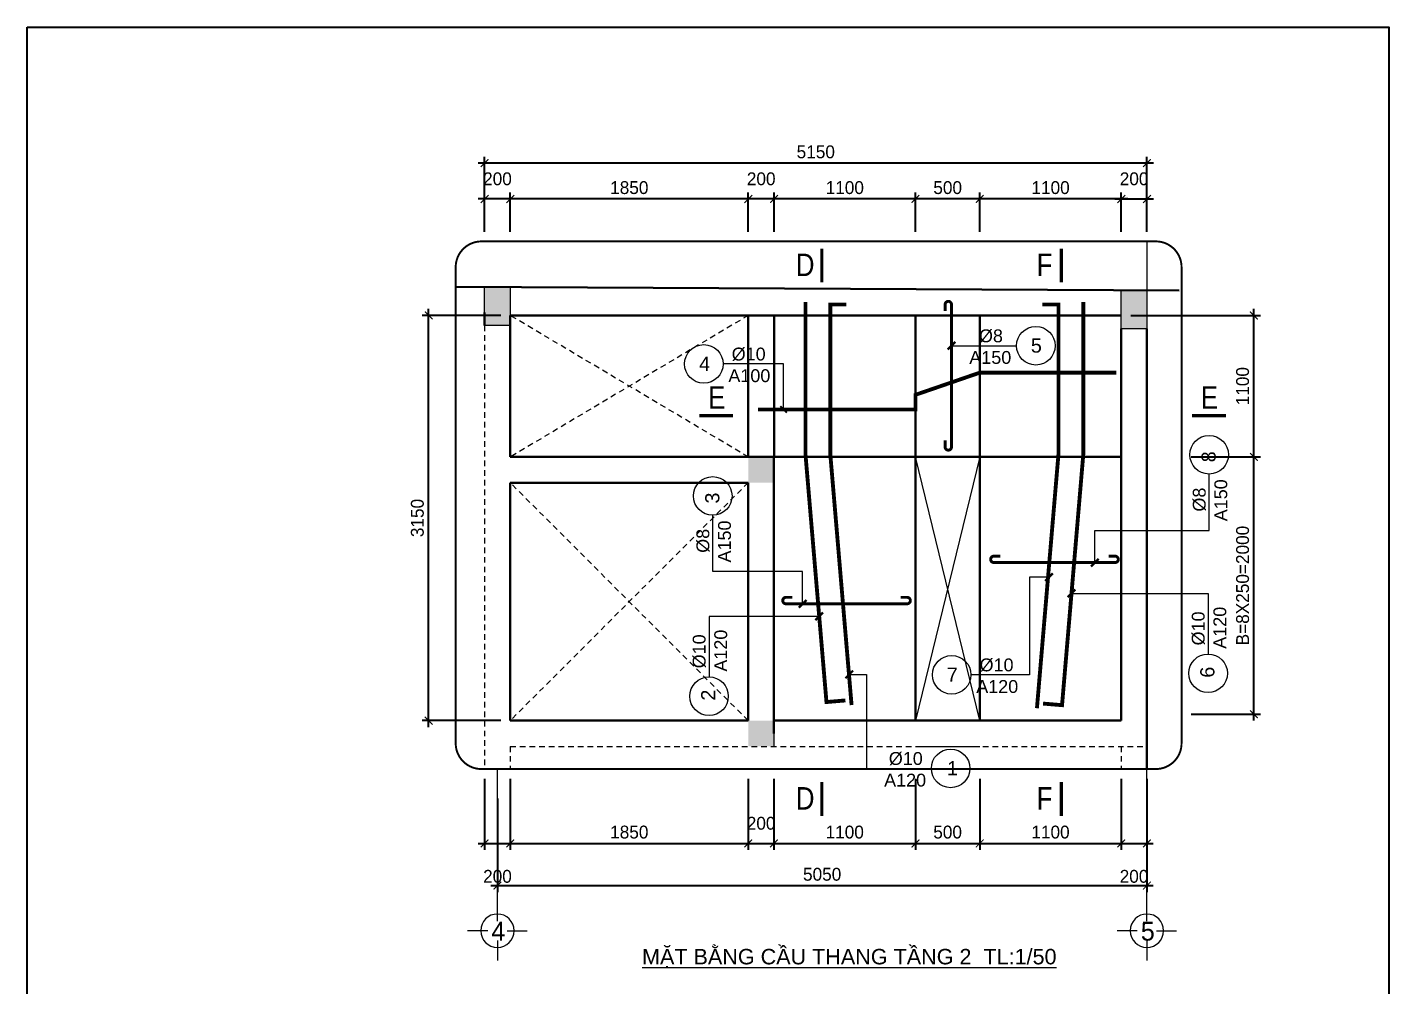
# Model space of a CAD drawing. Header units: millimetres. Extents: x -559287 to -299624, y 2351330 to 2655682.
# Drawn here: x -478725 to -457553, y 2365960 to 2380879 of the extents above; entities that cross this region are included whole.
import ezdxf
from ezdxf.enums import TextEntityAlignment as Align

# ---------------------------------------------------------------- set-up
doc = ezdxf.new("R2010")
doc.units = ezdxf.units.MM
doc.header["$LTSCALE"] = 10
for name, pattern in [('ACAD_ISO04W100', [30, 24, -3, 0, -3]), ('HIDDEN', [0.3, 0.175, -0.125]), ('HIDDENX2', [0.75, 0.5, -0.25])]:
    doc.linetypes.add(name, pattern=pattern)
doc.layers.get('0').update_dxf_attribs({"lineweight": 20})
doc.layers.get('Defpoints').update_dxf_attribs({"lineweight": 20})
for name, color, linetype, lineweight in [('Dim', 251, 'Continuous', 15), ('net bao', 50, 'Continuous', 5), ('Net khuat', 76, 'HIDDENX2', 15), ('Net manh', 8, 'Continuous', 13), ('net noi that', 34, 'Continuous', 5), ('Net-manh', 250, 'Continuous', 9), ('Net-thay', 252, 'Continuous', 9), ('Text', 54, 'Continuous', 25), ('Thep dai', 2, 'Continuous', 50), ('Thep doc', 140, 'Continuous', 60), ('Tuong', 1, 'Continuous', 30)]:
    doc.layers.add(name, color=color, linetype=linetype, lineweight=lineweight)
doc.layers.add('L7-03', color=7, linetype='Continuous')
doc.layers.add('ththep', color=3, linetype='Continuous')
doc.styles.add('HELVE', font='VHAVAN.TTF', dxfattribs={"height": 800})
doc.styles.add('IN-NHO', font='VHELVEN.TTF', dxfattribs={"height": 200})
doc.styles.add('NGHIA5', font='arial_0.ttf', dxfattribs={"height": 180})
doc.styles.get("Standard").update_dxf_attribs({"font": 'nghia5.shx', "height": 200})
doc.styles.add('STYLE1-S1', font='VHARIALN.TTF')
doc.styles.add('TA- TEN', font='VHARIAL.TTF')
doc.dimstyles.new('dim 50', dxfattribs={"dimscale": 100, "dimtxt": 200, "dimasz": 1.2, "dimexe": 1, "dimexo": 1.5, "dimgap": 0.75, "dimtad": 1, "dimdec": 0, "dimlfac": 0.5, "dimzin": 0, "dimdsep": 46, "dimtxsty": 'Standard', "dimblk1": 'ARCHTICK', "dimblk2": 'ARCHTICK', "dimsah": 1, "dimcen": 0.09, "dimdle": 1, "dimclrd": 256, "dimclre": 256, "dimclrt": 54, "dimadec": 0, "dimazin": 0, "dimtfac": 1, "dimtdec": 0, "dimtofl": 0, "dimtmove": 2, "dimatfit": 3, "dimfxl": 0, "dimtolj": 1, "dimtzin": 0, "dimarcsym": 0})

# ---------------------------------------------------------------- blocks, each defined once
blk = doc.blocks.new('truc ngang-helve')
for points in [[(0, -4.8), (0, 0)], [(-2.33, -7.13), (-7.13, -7.13)], [(0, -9.45), (0, -14.26)], [(2.33, -7.13), (7.13, -7.13)]]:
    blk.add_lwpolyline(points)
blk.add_circle((0, -7.13), 4)
at = {"style": 'HELVE'}
blk.add_attdef('A', text='', height=4.5, dxfattribs=at).set_placement((0.03, -7.01), align=Align.MIDDLE_CENTER)
blk = doc.blocks.new('_ARCHTICK')
at = {"color": 0, "linetype": 'ByBlock', "const_width": 0.15}
blk.add_lwpolyline([(-0.5, -0.5), (0.5, 0.5)], dxfattribs=at)
blk = doc.blocks.new('*D728')
at = {"layer": 'Defpoints', "color": 0, "transparency": 16777216}
for p in [(-471613, 2369345), (-471213, 2369345), (-471213, 2368189)]:
    blk.add_point(p, dxfattribs=at)
at = {"layer": 'Net-manh', "lineweight": -2, "transparency": 16777216}
for p, q in [((-471613, 2369195), (-471613, 2368089)), ((-471213, 2369195), (-471213, 2368089)), ((-471713, 2368189), (-471113, 2368189))]:
    blk.add_line(p, q, dxfattribs=at)
at = {"layer": 'Net-manh', "lineweight": -2, "transparency": 16777216, "xscale": 120, "yscale": 120, "zscale": 120, "rotation": 180}
blk.add_blockref('_ARCHTICK', (-471613, 2368189), dxfattribs=at)
at = {"layer": 'Net-manh', "lineweight": -2, "transparency": 16777216, "xscale": 120, "yscale": 120, "zscale": 120}
blk.add_blockref('_ARCHTICK', (-471213, 2368189), dxfattribs=at)
at = {"layer": 'Net-manh', "color": 54, "transparency": 16777216, "insert": (-471413, 2367676), "char_height": 200, "attachment_point": 5}
blk.add_mtext('\\A1;200', dxfattribs=at)
blk = doc.blocks.new('*D729')
at = {"layer": 'Defpoints', "color": 0, "transparency": 16777216}
for p in [(-471213, 2369345), (-467513, 2369345), (-467513, 2368189)]:
    blk.add_point(p, dxfattribs=at)
at = {"layer": 'Net-manh', "lineweight": -2, "transparency": 16777216}
for p, q in [((-471213, 2369195), (-471213, 2368089)), ((-467513, 2369195), (-467513, 2368089)), ((-471313, 2368189), (-467413, 2368189))]:
    blk.add_line(p, q, dxfattribs=at)
at = {"layer": 'Net-manh', "lineweight": -2, "transparency": 16777216, "xscale": 120, "yscale": 120, "zscale": 120, "rotation": 180}
blk.add_blockref('_ARCHTICK', (-471213, 2368189), dxfattribs=at)
at = {"layer": 'Net-manh', "lineweight": -2, "transparency": 16777216, "xscale": 120, "yscale": 120, "zscale": 120}
blk.add_blockref('_ARCHTICK', (-467513, 2368189), dxfattribs=at)
at = {"layer": 'Net-manh', "color": 54, "transparency": 16777216, "insert": (-469363, 2368364), "char_height": 200, "attachment_point": 5}
blk.add_mtext('\\A1;1850', dxfattribs=at)
blk = doc.blocks.new('*D730')
at = {"layer": 'Defpoints', "color": 0, "transparency": 16777216}
for p in [(-467513, 2369345), (-467113, 2369345), (-467113, 2368189)]:
    blk.add_point(p, dxfattribs=at)
at = {"layer": 'Net-manh', "lineweight": -2, "transparency": 16777216}
for p, q in [((-467513, 2369195), (-467513, 2368089)), ((-467113, 2369195), (-467113, 2368089)), ((-467613, 2368189), (-467013, 2368189))]:
    blk.add_line(p, q, dxfattribs=at)
at = {"layer": 'Net-manh', "lineweight": -2, "transparency": 16777216, "xscale": 120, "yscale": 120, "zscale": 120, "rotation": 180}
blk.add_blockref('_ARCHTICK', (-467513, 2368189), dxfattribs=at)
at = {"layer": 'Net-manh', "lineweight": -2, "transparency": 16777216, "xscale": 120, "yscale": 120, "zscale": 120}
blk.add_blockref('_ARCHTICK', (-467113, 2368189), dxfattribs=at)
at = {"layer": 'Net-manh', "color": 54, "transparency": 16777216, "insert": (-467313, 2368501), "char_height": 200, "attachment_point": 5}
blk.add_mtext('\\A1;200', dxfattribs=at)
blk = doc.blocks.new('*D731')
at = {"layer": 'Defpoints', "color": 0, "transparency": 16777216}
for p in [(-467113, 2369345), (-464913, 2369345), (-464913, 2368189)]:
    blk.add_point(p, dxfattribs=at)
at = {"layer": 'Net-manh', "lineweight": -2, "transparency": 16777216}
for p, q in [((-467113, 2369195), (-467113, 2368089)), ((-464913, 2369195), (-464913, 2368089)), ((-467213, 2368189), (-464813, 2368189))]:
    blk.add_line(p, q, dxfattribs=at)
at = {"layer": 'Net-manh', "lineweight": -2, "transparency": 16777216, "xscale": 120, "yscale": 120, "zscale": 120, "rotation": 180}
blk.add_blockref('_ARCHTICK', (-467113, 2368189), dxfattribs=at)
at = {"layer": 'Net-manh', "lineweight": -2, "transparency": 16777216, "xscale": 120, "yscale": 120, "zscale": 120}
blk.add_blockref('_ARCHTICK', (-464913, 2368189), dxfattribs=at)
at = {"layer": 'Net-manh', "color": 54, "transparency": 16777216, "insert": (-466013, 2368364), "char_height": 200, "attachment_point": 5}
blk.add_mtext('\\A1;1100', dxfattribs=at)
blk = doc.blocks.new('*D732')
at = {"layer": 'Defpoints', "color": 0, "transparency": 16777216}
for p in [(-464913, 2369345), (-463913, 2369345), (-463913, 2368189)]:
    blk.add_point(p, dxfattribs=at)
at = {"layer": 'Net-manh', "lineweight": -2, "transparency": 16777216}
for p, q in [((-464913, 2369195), (-464913, 2368089)), ((-463913, 2369195), (-463913, 2368089)), ((-465013, 2368189), (-463813, 2368189))]:
    blk.add_line(p, q, dxfattribs=at)
at = {"layer": 'Net-manh', "lineweight": -2, "transparency": 16777216, "xscale": 120, "yscale": 120, "zscale": 120, "rotation": 180}
blk.add_blockref('_ARCHTICK', (-464913, 2368189), dxfattribs=at)
at = {"layer": 'Net-manh', "lineweight": -2, "transparency": 16777216, "xscale": 120, "yscale": 120, "zscale": 120}
blk.add_blockref('_ARCHTICK', (-463913, 2368189), dxfattribs=at)
at = {"layer": 'Net-manh', "color": 54, "transparency": 16777216, "insert": (-464413, 2368364), "char_height": 200, "attachment_point": 5}
blk.add_mtext('\\A1;500', dxfattribs=at)
blk = doc.blocks.new('*D733')
at = {"layer": 'Defpoints', "color": 0, "transparency": 16777216}
for p in [(-463913, 2369345), (-461713, 2369345), (-461713, 2368189)]:
    blk.add_point(p, dxfattribs=at)
at = {"layer": 'Net-manh', "lineweight": -2, "transparency": 16777216}
for p, q in [((-463913, 2369195), (-463913, 2368089)), ((-461713, 2369195), (-461713, 2368089)), ((-464013, 2368189), (-461613, 2368189))]:
    blk.add_line(p, q, dxfattribs=at)
at = {"layer": 'Net-manh', "lineweight": -2, "transparency": 16777216, "xscale": 120, "yscale": 120, "zscale": 120, "rotation": 180}
blk.add_blockref('_ARCHTICK', (-463913, 2368189), dxfattribs=at)
at = {"layer": 'Net-manh', "lineweight": -2, "transparency": 16777216, "xscale": 120, "yscale": 120, "zscale": 120}
blk.add_blockref('_ARCHTICK', (-461713, 2368189), dxfattribs=at)
at = {"layer": 'Net-manh', "color": 54, "transparency": 16777216, "insert": (-462813, 2368364), "char_height": 200, "attachment_point": 5}
blk.add_mtext('\\A1;1100', dxfattribs=at)
blk = doc.blocks.new('*D734')
at = {"layer": 'Defpoints', "color": 0, "transparency": 16777216}
for p in [(-461713, 2369345), (-461314, 2369345), (-461314, 2368189)]:
    blk.add_point(p, dxfattribs=at)
at = {"layer": 'Net-manh', "lineweight": -2, "transparency": 16777216}
for p, q in [((-461713, 2369195), (-461713, 2368089)), ((-461314, 2369195), (-461314, 2368089)), ((-461813, 2368189), (-461214, 2368189))]:
    blk.add_line(p, q, dxfattribs=at)
at = {"layer": 'Net-manh', "lineweight": -2, "transparency": 16777216, "xscale": 120, "yscale": 120, "zscale": 120, "rotation": 180}
blk.add_blockref('_ARCHTICK', (-461713, 2368189), dxfattribs=at)
at = {"layer": 'Net-manh', "lineweight": -2, "transparency": 16777216, "xscale": 120, "yscale": 120, "zscale": 120}
blk.add_blockref('_ARCHTICK', (-461314, 2368189), dxfattribs=at)
at = {"layer": 'Net-manh', "color": 54, "transparency": 16777216, "insert": (-461514, 2367676), "char_height": 200, "attachment_point": 5}
blk.add_mtext('\\A1;200', dxfattribs=at)
blk = doc.blocks.new('*D735')
at = {"layer": 'Defpoints', "color": 0, "transparency": 16777216}
for p in [(-471414, 2369035), (-461314, 2369035), (-461314, 2367533)]:
    blk.add_point(p, dxfattribs=at)
at = {"layer": 'Net-manh', "lineweight": -2, "transparency": 16777216}
for p, q in [((-471414, 2368885), (-471414, 2367433)), ((-461314, 2368885), (-461314, 2367433)), ((-471514, 2367533), (-461214, 2367533))]:
    blk.add_line(p, q, dxfattribs=at)
at = {"layer": 'Net-manh', "lineweight": -2, "transparency": 16777216, "xscale": 120, "yscale": 120, "zscale": 120, "rotation": 180}
blk.add_blockref('_ARCHTICK', (-471414, 2367533), dxfattribs=at)
at = {"layer": 'Net-manh', "lineweight": -2, "transparency": 16777216, "xscale": 120, "yscale": 120, "zscale": 120}
blk.add_blockref('_ARCHTICK', (-461314, 2367533), dxfattribs=at)
at = {"layer": 'Net-manh', "color": 54, "transparency": 16777216, "insert": (-466364, 2367708), "char_height": 200, "attachment_point": 5}
blk.add_mtext('\\A1;5050', dxfattribs=at)
blk = doc.blocks.new('*D736')
at = {"layer": 'Defpoints', "color": 0, "transparency": 16777216}
for p in [(-460775, 2374198), (-459650, 2374198), (-460775, 2370198)]:
    blk.add_point(p, dxfattribs=at)
at = {"layer": 'Net-manh', "lineweight": -2, "transparency": 16777216}
for p, q in [((-459650, 2370098), (-459650, 2374298)), ((-460625, 2374198), (-459550, 2374198)), ((-460625, 2370198), (-459550, 2370198))]:
    blk.add_line(p, q, dxfattribs=at)
at = {"layer": 'Net-manh', "lineweight": -2, "transparency": 16777216, "xscale": 120, "yscale": 120, "zscale": 120}
for p, rotation in [((-459650, 2374198), 90), ((-459650, 2370198), 270)]:
    blk.add_blockref('_ARCHTICK', p, dxfattribs=dict(at, rotation=rotation))
at = {"layer": 'Net-manh', "color": 54, "transparency": 16777216, "insert": (-459825, 2372198), "char_height": 200, "attachment_point": 5, "rotation": 90}
blk.add_mtext('\\A1;B=8X250=2000', dxfattribs=at)
blk = doc.blocks.new('*D737')
at = {"layer": 'Defpoints', "color": 0, "transparency": 16777216}
for p in [(-461713, 2376398), (-459650, 2376398), (-460775, 2374198)]:
    blk.add_point(p, dxfattribs=at)
at = {"layer": 'Net-manh', "lineweight": -2, "transparency": 16777216}
for p, q in [((-461563, 2376398), (-459550, 2376398)), ((-459650, 2374098), (-459650, 2376498)), ((-460625, 2374198), (-459550, 2374198))]:
    blk.add_line(p, q, dxfattribs=at)
at = {"layer": 'Net-manh', "lineweight": -2, "transparency": 16777216, "xscale": 120, "yscale": 120, "zscale": 120}
for p, rotation in [((-459650, 2376398), 90), ((-459650, 2374198), 270)]:
    blk.add_blockref('_ARCHTICK', p, dxfattribs=dict(at, rotation=rotation))
at = {"layer": 'Net-manh', "color": 54, "transparency": 16777216, "insert": (-459825, 2375298), "char_height": 200, "attachment_point": 5, "rotation": 90}
blk.add_mtext('\\A1;1100', dxfattribs=at)
blk = doc.blocks.new('*D738')
at = {"layer": 'Defpoints', "color": 0, "transparency": 16777216}
for p in [(-463912, 2378209), (-463912, 2377549), (-461713, 2377549)]:
    blk.add_point(p, dxfattribs=at)
at = {"layer": 'Net-manh', "lineweight": -2, "transparency": 16777216}
for p, q in [((-463912, 2377699), (-463912, 2378309)), ((-461713, 2377699), (-461713, 2378309)), ((-461613, 2378209), (-464012, 2378209))]:
    blk.add_line(p, q, dxfattribs=at)
at = {"layer": 'Net-manh', "lineweight": -2, "transparency": 16777216, "xscale": 120, "yscale": 120, "zscale": 120, "rotation": 180}
blk.add_blockref('_ARCHTICK', (-463912, 2378209), dxfattribs=at)
at = {"layer": 'Net-manh', "lineweight": -2, "transparency": 16777216, "xscale": 120, "yscale": 120, "zscale": 120}
blk.add_blockref('_ARCHTICK', (-461713, 2378209), dxfattribs=at)
at = {"layer": 'Net-manh', "color": 54, "transparency": 16777216, "insert": (-462812, 2378384), "char_height": 200, "attachment_point": 5}
blk.add_mtext('\\A1;1100', dxfattribs=at)
blk = doc.blocks.new('*D739')
at = {"layer": 'Defpoints', "color": 0, "transparency": 16777216}
for p in [(-464912, 2378209), (-464912, 2377549), (-463912, 2377549)]:
    blk.add_point(p, dxfattribs=at)
at = {"layer": 'Net-manh', "lineweight": -2, "transparency": 16777216}
for p, q in [((-464912, 2377699), (-464912, 2378309)), ((-463912, 2377699), (-463912, 2378309)), ((-463812, 2378209), (-465012, 2378209))]:
    blk.add_line(p, q, dxfattribs=at)
at = {"layer": 'Net-manh', "lineweight": -2, "transparency": 16777216, "xscale": 120, "yscale": 120, "zscale": 120, "rotation": 180}
blk.add_blockref('_ARCHTICK', (-464912, 2378209), dxfattribs=at)
at = {"layer": 'Net-manh', "lineweight": -2, "transparency": 16777216, "xscale": 120, "yscale": 120, "zscale": 120}
blk.add_blockref('_ARCHTICK', (-463912, 2378209), dxfattribs=at)
at = {"layer": 'Net-manh', "color": 54, "transparency": 16777216, "insert": (-464412, 2378384), "char_height": 200, "attachment_point": 5}
blk.add_mtext('\\A1;500', dxfattribs=at)
blk = doc.blocks.new('*D740')
at = {"layer": 'Defpoints', "color": 0, "transparency": 16777216}
for p in [(-467112, 2378209), (-467112, 2377549), (-464912, 2377549)]:
    blk.add_point(p, dxfattribs=at)
at = {"layer": 'Net-manh', "lineweight": -2, "transparency": 16777216}
for p, q in [((-467112, 2377699), (-467112, 2378309)), ((-464912, 2377699), (-464912, 2378309)), ((-464812, 2378209), (-467212, 2378209))]:
    blk.add_line(p, q, dxfattribs=at)
at = {"layer": 'Net-manh', "lineweight": -2, "transparency": 16777216, "xscale": 120, "yscale": 120, "zscale": 120, "rotation": 180}
blk.add_blockref('_ARCHTICK', (-467112, 2378209), dxfattribs=at)
at = {"layer": 'Net-manh', "lineweight": -2, "transparency": 16777216, "xscale": 120, "yscale": 120, "zscale": 120}
blk.add_blockref('_ARCHTICK', (-464912, 2378209), dxfattribs=at)
at = {"layer": 'Net-manh', "color": 54, "transparency": 16777216, "insert": (-466012, 2378384), "char_height": 200, "attachment_point": 5}
blk.add_mtext('\\A1;1100', dxfattribs=at)
blk = doc.blocks.new('*D741')
at = {"layer": 'Defpoints', "color": 0, "transparency": 16777216}
for p in [(-467512, 2378209), (-467512, 2377549), (-467112, 2377549)]:
    blk.add_point(p, dxfattribs=at)
at = {"layer": 'Net-manh', "lineweight": -2, "transparency": 16777216}
for p, q in [((-467512, 2377699), (-467512, 2378309)), ((-467112, 2377699), (-467112, 2378309)), ((-467012, 2378209), (-467612, 2378209))]:
    blk.add_line(p, q, dxfattribs=at)
at = {"layer": 'Net-manh', "lineweight": -2, "transparency": 16777216, "xscale": 120, "yscale": 120, "zscale": 120, "rotation": 180}
blk.add_blockref('_ARCHTICK', (-467512, 2378209), dxfattribs=at)
at = {"layer": 'Net-manh', "lineweight": -2, "transparency": 16777216, "xscale": 120, "yscale": 120, "zscale": 120}
blk.add_blockref('_ARCHTICK', (-467112, 2378209), dxfattribs=at)
at = {"layer": 'Net-manh', "color": 54, "transparency": 16777216, "insert": (-467312, 2378521), "char_height": 200, "attachment_point": 5}
blk.add_mtext('\\A1;200', dxfattribs=at)
blk = doc.blocks.new('*D742')
at = {"layer": 'Defpoints', "color": 0, "transparency": 16777216}
for p in [(-471213, 2378209), (-471213, 2377549), (-467513, 2377549)]:
    blk.add_point(p, dxfattribs=at)
at = {"layer": 'Dim', "lineweight": -2, "transparency": 16777216}
for p, q in [((-471213, 2377699), (-471213, 2378309)), ((-467513, 2377699), (-467513, 2378309)), ((-467413, 2378209), (-471313, 2378209))]:
    blk.add_line(p, q, dxfattribs=at)
at = {"layer": 'Dim', "lineweight": -2, "transparency": 16777216, "xscale": 120, "yscale": 120, "zscale": 120, "rotation": 180}
blk.add_blockref('_ARCHTICK', (-471213, 2378209), dxfattribs=at)
at = {"layer": 'Dim', "lineweight": -2, "transparency": 16777216, "xscale": 120, "yscale": 120, "zscale": 120}
blk.add_blockref('_ARCHTICK', (-467513, 2378209), dxfattribs=at)
at = {"layer": 'Dim', "color": 54, "transparency": 16777216, "insert": (-469363, 2378384), "char_height": 200, "attachment_point": 5}
blk.add_mtext('\\A1;1850', dxfattribs=at)
blk = doc.blocks.new('*D743')
at = {"layer": 'Defpoints', "color": 0, "transparency": 16777216}
for p in [(-471613, 2378209), (-471613, 2377549), (-471213, 2377549)]:
    blk.add_point(p, dxfattribs=at)
at = {"layer": 'Net-manh', "lineweight": -2, "transparency": 16777216}
for p, q in [((-471613, 2377699), (-471613, 2378309)), ((-471213, 2377699), (-471213, 2378309)), ((-471113, 2378209), (-471713, 2378209))]:
    blk.add_line(p, q, dxfattribs=at)
at = {"layer": 'Net-manh', "lineweight": -2, "transparency": 16777216, "xscale": 120, "yscale": 120, "zscale": 120, "rotation": 180}
blk.add_blockref('_ARCHTICK', (-471613, 2378209), dxfattribs=at)
at = {"layer": 'Net-manh', "lineweight": -2, "transparency": 16777216, "xscale": 120, "yscale": 120, "zscale": 120}
blk.add_blockref('_ARCHTICK', (-471213, 2378209), dxfattribs=at)
at = {"layer": 'Net-manh', "color": 54, "transparency": 16777216, "insert": (-471413, 2378521), "char_height": 200, "attachment_point": 5}
blk.add_mtext('\\A1;200', dxfattribs=at)
blk = doc.blocks.new('*D744')
at = {"layer": 'Defpoints', "color": 0, "transparency": 16777216}
for p in [(-461313, 2378209), (-461713, 2377549), (-461313, 2377549)]:
    blk.add_point(p, dxfattribs=at)
at = {"layer": 'Net-manh', "lineweight": -2, "transparency": 16777216}
for p, q in [((-461713, 2377699), (-461713, 2378309)), ((-461313, 2377699), (-461313, 2378309)), ((-461813, 2378209), (-461213, 2378209))]:
    blk.add_line(p, q, dxfattribs=at)
at = {"layer": 'Net-manh', "lineweight": -2, "transparency": 16777216, "xscale": 120, "yscale": 120, "zscale": 120, "rotation": 180}
blk.add_blockref('_ARCHTICK', (-461713, 2378209), dxfattribs=at)
at = {"layer": 'Net-manh', "lineweight": -2, "transparency": 16777216, "xscale": 120, "yscale": 120, "zscale": 120}
blk.add_blockref('_ARCHTICK', (-461313, 2378209), dxfattribs=at)
at = {"layer": 'Net-manh', "color": 54, "transparency": 16777216, "insert": (-461513, 2378521), "char_height": 200, "attachment_point": 5}
blk.add_mtext('\\A1;200', dxfattribs=at)
blk = doc.blocks.new('*D745')
at = {"layer": 'Defpoints', "color": 0, "transparency": 16777216}
for p in [(-471613, 2378765), (-471613, 2377914), (-461313, 2377914)]:
    blk.add_point(p, dxfattribs=at)
at = {"layer": 'Net-manh', "lineweight": -2, "transparency": 16777216}
for p, q in [((-461213, 2378765), (-471713, 2378765)), ((-471613, 2378064), (-471613, 2378865)), ((-461313, 2378064), (-461313, 2378865))]:
    blk.add_line(p, q, dxfattribs=at)
at = {"layer": 'Net-manh', "lineweight": -2, "transparency": 16777216, "xscale": 120, "yscale": 120, "zscale": 120, "rotation": 180}
blk.add_blockref('_ARCHTICK', (-471613, 2378765), dxfattribs=at)
at = {"layer": 'Net-manh', "lineweight": -2, "transparency": 16777216, "xscale": 120, "yscale": 120, "zscale": 120}
blk.add_blockref('_ARCHTICK', (-461313, 2378765), dxfattribs=at)
at = {"layer": 'Net-manh', "color": 54, "transparency": 16777216, "insert": (-466463, 2378940), "char_height": 200, "attachment_point": 5}
blk.add_mtext('\\A1;5150', dxfattribs=at)
blk = doc.blocks.new('*D727')
at = {"layer": 'Defpoints', "color": 0, "transparency": 16777216}
for p in [(-472483, 2376398), (-471213, 2376398), (-471213, 2370098)]:
    blk.add_point(p, dxfattribs=at)
at = {"layer": 'Dim', "lineweight": -2, "transparency": 16777216}
for p, q in [((-471363, 2376398), (-472583, 2376398)), ((-472483, 2369998), (-472483, 2376498)), ((-471363, 2370098), (-472583, 2370098))]:
    blk.add_line(p, q, dxfattribs=at)
at = {"layer": 'Dim', "lineweight": -2, "transparency": 16777216, "xscale": 120, "yscale": 120, "zscale": 120}
for p, rotation in [((-472483, 2376398), 90), ((-472483, 2370098), 270)]:
    blk.add_blockref('_ARCHTICK', p, dxfattribs=dict(at, rotation=rotation))
at = {"layer": 'Dim', "color": 54, "transparency": 16777216, "insert": (-472658, 2373248), "char_height": 200, "attachment_point": 5, "rotation": 90}
blk.add_mtext('\\A1;3150', dxfattribs=at)

msp = doc.modelspace()

# ---------------------------------------------------------------- linework, layer by layer
at = {"color": 251, "linetype": 'ACAD_ISO04W100', "ltscale": 20}
for p, q in [((-461313.4, 2377549), (-461313.4, 2369345.3)), ((-471413.9, 2367294.3), (-471413.9, 2369345.3)), ((-461313.9, 2367294.3), (-461313.9, 2369345.3))]:
    msp.add_line(p, q, dxfattribs=at)
at = {"layer": 'L7-03'}
for points in [[(-467513.4, 2374197.6), (-467513.4, 2373797.6), (-467113.4, 2374197.6), (-467113.4, 2373797.6)], [(-467513.4, 2370097.6), (-467513.4, 2369697.6), (-467113.4, 2370097.6), (-467113.4, 2369697.6)]]:
    msp.add_solid(points, dxfattribs=at)
at = {"layer": 'net bao'}
for points in [[(-471213.4, 2376841.7), (-471213.4, 2376241.7), (-471613.4, 2376241.7), (-471613.4, 2376841.7)], [(-461712.8, 2376187), (-461712.8, 2376787), (-461312.8, 2376787), (-461312.8, 2376187)]]:
    msp.add_lwpolyline(points, close=True, dxfattribs=at)
for points in [[(-471613.4, 2376841.7), (-471213.4, 2376841.7), (-471613.4, 2376241.7), (-471213.4, 2376241.7)], [(-461312.8, 2376187), (-461712.8, 2376187), (-461312.8, 2376787), (-461712.8, 2376787)]]:
    msp.add_solid(points, dxfattribs=at)
at = {"layer": 'Net khuat', "linetype": 'HIDDEN', "ltscale": 50}
for p, q in [((-471613.4, 2376398.1), (-472062.4, 2376398.1)), ((-467512.1, 2374197.6), (-471213.4, 2376398.1)), ((-467512.1, 2376398.1), (-471213.4, 2374197.6)), ((-471613.4, 2376241.7), (-471612.6, 2369345.3)), ((-467513.4, 2373797.6), (-471213.4, 2370097.6)), ((-467513.4, 2370097.8), (-471213.4, 2373797.6)), ((-471213.4, 2369697.6), (-471213.4, 2369345.3)), ((-471213.4, 2369697.6), (-461313.4, 2369697.6)), ((-461712.8, 2369697.6), (-461712.8, 2369345.3))]:
    msp.add_line(p, q, dxfattribs=at)
at = {"layer": 'Net khuat', "linetype": 'HIDDEN', "ltscale": 100, "const_width": 30}
msp.add_lwpolyline([(-471662.4, 2377549), (-461175.1, 2377549, -0.4142136), (-460775.1, 2377149), (-460775.1, 2369745.3, -0.4142136), (-461175.1, 2369345.3), (-471662.4, 2369345.3, -0.4142136), (-472062.4, 2369745.3), (-472062.4, 2377149, -0.4142136)], format="xyb", close=True, dxfattribs=at)
at = {"layer": 'Net manh'}
for points, const_width in [([(-464412.3, 2375866.7), (-464292.3, 2375986.7)], 36), ([(-466912.7, 2374886.4), (-467012.7, 2374986.4)], 30), ([(-462183.8, 2372495.5), (-462063.8, 2372615.5)], 36), ([(-462895.3, 2372268.9), (-462775.3, 2372388.9)], 36), ([(-466727, 2371854.6), (-466607, 2371974.6)], 36), ([(-462546.4, 2372015.3), (-462426.4, 2372135.3)], 36), ([(-466469.8, 2371659.2), (-466349.8, 2371779.2)], 36), ([(-466002.9, 2370756.3), (-465882.9, 2370876.3)], 36)]:
    msp.add_lwpolyline(points, dxfattribs=dict(at, const_width=const_width))
for points in [[(-464352.3, 2375926.7), (-463340.9, 2375926.7)], [(-466962.7, 2374936.4), (-466962.7, 2375643.6), (-467904.5, 2375643.6)], [(-462123.8, 2372555.5), (-462123.8, 2373055.1), (-460346.5, 2373055.1), (-460346.5, 2373932.2)], [(-466667, 2371914.6), (-466667, 2372414.2), (-468065.1, 2372414.2), (-468065.1, 2373291.2)], [(-462835.3, 2372328.9), (-463140.7, 2372328.9), (-463140.7, 2370810.4), (-464049.8, 2370810.4)], [(-462486.4, 2372075.3), (-460362.2, 2372075.3), (-460362.2, 2371133.6)], [(-466409.8, 2371719.2), (-468123.1, 2371719.2), (-468123.1, 2370777.4)], [(-465942.9, 2370816.3), (-465674.8, 2370816.3), (-465674.8, 2369355.2), (-464665.7, 2369355.2)]]:
    msp.add_lwpolyline(points, dxfattribs=at)
for centre in [(-463040.9, 2375926.7), (-468204.5, 2375643.6), (-460346.5, 2374232.2), (-468065.1, 2373591.2), (-464349.8, 2370810.4), (-460362.2, 2370833.6), (-468123.1, 2370477.4), (-464365.7, 2369355.2)]:
    msp.add_circle(centre, 300, dxfattribs=at)
at = {"layer": 'net noi that'}
for p, q in [((-468363.4, 2374197.6), (-467513.4, 2374197.6)), ((-467113.4, 2373697.6), (-467113.4, 2369697.6)), ((-464912.1, 2369697.6), (-463912.8, 2369697.6))]:
    msp.add_line(p, q, dxfattribs=at)
at = {"layer": 'Net-manh'}
for p, q in [((-463912.1, 2374197.6), (-464912.1, 2370097.6)), ((-463912.8, 2370097.6), (-464912.1, 2374197.6))]:
    msp.add_line(p, q, dxfattribs=at)
at = {"layer": 'Text', "const_width": 50}
for points in [[(-466368.2, 2377438.4), (-466368.2, 2376911.8)], [(-462645.8, 2377438.4), (-462645.8, 2376911.8)], [(-468275.2, 2374839.4), (-467748.6, 2374839.4)], [(-460612, 2374839.4), (-460085.4, 2374839.4)], [(-466368.2, 2369143.2), (-466368.2, 2368616.6)], [(-462645.8, 2369143.2), (-462645.8, 2368616.6)]]:
    msp.add_lwpolyline(points, dxfattribs=at)
at = {"layer": 'Thep dai', "const_width": 45}
for points in [[(-464452.3, 2374453.5), (-464452.3, 2374353.5, 1), (-464352.3, 2374353.5), (-464352.3, 2376566.9, 1), (-464452.3, 2376566.9), (-464452.3, 2376466.9)], [(-463593.7, 2372655.5), (-463693.7, 2372655.5, 1), (-463693.7, 2372555.5), (-461808.6, 2372555.5, 1), (-461808.6, 2372655.5), (-461908.6, 2372655.5)], [(-466827.1, 2372014.6), (-466927.1, 2372014.6, 1), (-466927.1, 2371914.6), (-465042, 2371914.6, 1), (-465042, 2372014.6), (-465142, 2372014.6)]]:
    msp.add_lwpolyline(points, format="xyb", dxfattribs=at)
at = {"layer": 'Thep doc', "ltscale": 10, "const_width": 60}
for points in [[(-466623.3, 2376607.5), (-466623.3, 2374237.4), (-466296.8, 2370387), (-466001.9, 2370412)], [(-462303.1, 2376607.5), (-462303.1, 2374237.4), (-462633.7, 2370338.2), (-462928.6, 2370363.2)], [(-465987, 2376567.4), (-466237, 2376567.4), (-466237, 2374237.4), (-465906.5, 2370339.8)], [(-462939.4, 2376567.4), (-462689.4, 2376567.4), (-462689.4, 2374237.4), (-463024, 2370291)], [(-461791.5, 2375508.3), (-463912.1, 2375508.3), (-464912.1, 2375163.8), (-464912.1, 2374936.4), (-467364, 2374936.4)]]:
    msp.add_lwpolyline(points, dxfattribs=at)
at = {"layer": 'ththep'}
msp.add_lwpolyline([(-478725.3, 2380878.6), (-457552.9, 2380878.6), (-457552.9, 2351329.5), (-478725.3, 2351329.5)], close=True, dxfattribs=at)
at = {"layer": 'Tuong'}
for p, q in [((-472062.4, 2376844.2), (-460812.8, 2376784.3)), ((-471613.4, 2376241.7), (-471613.4, 2376442.9)), ((-471213.4, 2376241.7), (-471213.4, 2376398.1)), ((-461712.8, 2376398.1), (-471213.4, 2376398.1)), ((-467513.4, 2374197.6), (-467513.4, 2376397.3)), ((-467112.1, 2374197.6), (-467112.1, 2376398)), ((-464912.1, 2374197.6), (-464912.1, 2376398)), ((-463912.1, 2374197.6), (-463912.1, 2376398)), ((-471213.4, 2374197.6), (-471213.4, 2376241.7)), ((-461712.8, 2376187), (-461712.8, 2370097.6)), ((-461312.8, 2376187), (-461312.8, 2369345.3)), ((-467113.4, 2374197.6), (-471213.4, 2374197.6)), ((-467113.4, 2374197.6), (-467113.4, 2369897.6)), ((-467113.4, 2374197.6), (-464912.1, 2374197.6)), ((-464912.1, 2370097.6), (-464912.1, 2374197.6)), ((-464912.1, 2374197.6), (-463912.8, 2374197.6)), ((-463912.8, 2374197.6), (-463912.8, 2370097.6)), ((-463912.1, 2374197.6), (-461712.8, 2374197.6)), ((-471213.4, 2373797.6), (-471213.4, 2370097.6)), ((-467513.4, 2373797.6), (-471213.4, 2373797.6)), ((-467513.4, 2373797.6), (-467513.4, 2370097.8)), ((-471213.4, 2370097.6), (-467513.4, 2370097.8)), ((-467113.4, 2370097.6), (-461712.7, 2370097.6)), ((-461313.9, 2370097.6), (-461313.4, 2370097.6))]:
    msp.add_line(p, q, dxfattribs=at)

# ---------------------------------------------------------------- block references
at = {"layer": 'Net-thay'}
ref = msp.add_blockref('truc ngang-helve', (-471413.9, 2366369.6), dxfattribs=dict(at, xscale=-64.86479999992298, yscale=64.8647999999157, zscale=64.8648, rotation=180))
ref.add_attrib('A', '4', dxfattribs={"layer": '0', "height": 291.9, "style": 'HELVE'}).set_placement((-471400.2, 2366824.1), align=Align.MIDDLE_CENTER)
ref = msp.add_blockref('truc ngang-helve', (-461313.9, 2366369.6), dxfattribs=dict(at, xscale=-64.86479999992298, yscale=64.8647999999157, zscale=64.8648, rotation=180))
ref.add_attrib('A', '5', dxfattribs={"layer": '0', "height": 291.9, "style": 'HELVE'}).set_placement((-461300.2, 2366824.1), align=Align.MIDDLE_CENTER)

# ---------------------------------------------------------------- texts
at = {"color": 92, "style": 'TA- TEN'}
msp.add_text('%%UmÆt b»ng cÇu thang tÇng 2  tl:1/50', height=240, dxfattribs=at).set_placement((-469164.5, 2366308.7))
at = {"layer": 'Text'}
for s, height, style, p in [('D', 350, 'STYLE1-S1', (-466627.9, 2377184.2)), ('F', 350, 'STYLE1-S1', (-462905.6, 2377184.2)), ('5', 220, 'IN-NHO', (-463032.9, 2375929.5)), ('4', 220, 'IN-NHO', (-468192.3, 2375646.4)), ('E', 350, 'STYLE1-S1', (-468003.6, 2375122.9)), ('E', 350, 'STYLE1-S1', (-460340.4, 2375122.9)), ('7', 220, 'IN-NHO', (-464339.9, 2370813.2)), ('1', 220, 'IN-NHO', (-464337.6, 2369358)), ('D', 350, 'STYLE1-S1', (-466627.9, 2368889)), ('F', 350, 'STYLE1-S1', (-462905.6, 2368889))]:
    msp.add_text(s, height=height, dxfattribs=dict(at, style=style)).set_placement(p, align=Align.MIDDLE_CENTER)
at = {"layer": 'Text', "ltscale": 3, "style": 'NGHIA5'}
for s, p in [('%%C8', (-463738.7, 2375980.6)), ('%%C10', (-467506.6, 2375697.5)), ('A150', (-463749.3, 2375644.7)), ('A100', (-467496.1, 2375361.6)), ('%%C10', (-463652, 2370864.3)), ('A120', (-463641.5, 2370528.4)), ('%%C10', (-465063.5, 2369409.1)), ('A120', (-465074, 2369073.2))]:
    msp.add_text(s, height=200, dxfattribs=at).set_placement(p, align=Align.CENTER)
at = {"layer": 'Text', "style": 'IN-NHO'}
for s, p in [('8', (-460354.1, 2374199.8)), ('3', (-468072.7, 2373558.9)), ('6', (-460374.4, 2370850.6)), ('2', (-468135.3, 2370494.5))]:
    msp.add_text(s, height=220, rotation=90, dxfattribs=at).set_placement(p, align=Align.MIDDLE_CENTER)
at = {"layer": 'Text', "ltscale": 3, "style": 'NGHIA5'}
for s, p in [('%%C8', (-460400.4, 2373534.4)), ('A150', (-460064.5, 2373523.8)), ('%%C8', (-468119, 2372893.4)), ('A150', (-467783.1, 2372882.9)), ('%%C10', (-460416.1, 2371531.4)), ('A120', (-460080.2, 2371541.9)), ('%%C10', (-468177, 2371175.3)), ('A120', (-467841.1, 2371185.8))]:
    msp.add_text(s, height=200, rotation=90, dxfattribs=at).set_placement(p, align=Align.CENTER)

# ---------------------------------------------------------------- dimensions: what is measured, and where the dimension line sits
at = {"layer": 'Dim'}
dim = msp.add_linear_dim(base=(-471213.4, 2378208.6), p1=(-467513.1, 2377549), p2=(-471213.4, 2377549), dimstyle='dim 50', dxfattribs=at)
dim.commit()
dim.dimension.update_dxf_attribs({"geometry": '*D742', "text_midpoint": (-469363.2, 2378383.6)})
dim = msp.add_linear_dim(base=(-472482.9, 2376398.1), p1=(-471213.4, 2370097.6), p2=(-471213.4, 2376398.1), angle=90, dimstyle='dim 50', dxfattribs=at)
dim.commit()
dim.dimension.update_dxf_attribs({"geometry": '*D727', "text_midpoint": (-472657.9, 2373247.9)})
at = {"layer": 'Net-manh'}
for base, p1, p2, picture, middle in [((-471613.4, 2378764.8), (-461313.4, 2377913.8), (-471613.4, 2377913.8), '*D745', (-466463.4, 2378939.8)), ((-471613.4, 2378208.6), (-471213.4, 2377549), (-471613.4, 2377549), '*D743', (-471413.4, 2378521.1)), ((-467512.1, 2378208.6), (-467112.1, 2377549), (-467512.1, 2377549), '*D741', (-467312.1, 2378521.1)), ((-467112.1, 2378208.6), (-464912.1, 2377549), (-467112.1, 2377549), '*D740', (-466012.1, 2378383.6)), ((-464912.1, 2378208.6), (-463912.1, 2377549), (-464912.1, 2377549), '*D739', (-464412.1, 2378383.6)), ((-463912.1, 2378208.6), (-461712.8, 2377549), (-463912.1, 2377549), '*D738', (-462812.4, 2378383.6)), ((-461313.4, 2378208.6), (-461712.8, 2377549), (-461313.4, 2377549), '*D744', (-461513.1, 2378521.1)), ((-471212.6, 2368188.8), (-471612.6, 2369345.3), (-471212.6, 2369345.3), '*D728', (-471412.6, 2367676.3)), ((-467512.6, 2368188.8), (-471212.6, 2369345.3), (-467512.6, 2369345.3), '*D729', (-469362.6, 2368363.8)), ((-464912.6, 2368188.8), (-467112.6, 2369345.3), (-464912.6, 2369345.3), '*D731', (-466012.6, 2368363.8)), ((-463913.4, 2368188.8), (-464912.6, 2369345.3), (-463913.4, 2369345.3), '*D732', (-464413, 2368363.8)), ((-461713.4, 2368188.8), (-463913.4, 2369345.3), (-461713.4, 2369345.3), '*D733', (-462813.4, 2368363.8)), ((-461313.9, 2368188.8), (-461713.4, 2369345.3), (-461313.9, 2369345.3), '*D734', (-461513.6, 2367676.3)), ((-461313.9, 2367533.1), (-471413.9, 2369035.2), (-461313.9, 2369035.2), '*D735', (-466363.9, 2367708.1))]:
    dim = msp.add_linear_dim(base=base, p1=p1, p2=p2, dimstyle='dim 50', dxfattribs=at)
    dim.commit()
    dim.dimension.update_dxf_attribs({"geometry": picture, "text_midpoint": middle})
dim = msp.add_linear_dim(base=(-459650, 2376398.1), p1=(-460775.1, 2374197.6), p2=(-461712.8, 2376398.1), angle=90, dimstyle='dim 50', dxfattribs=at)
dim.commit()
dim.dimension.update_dxf_attribs({"geometry": '*D737', "text_midpoint": (-459825, 2375297.8)})
dim = msp.add_linear_dim(base=(-459650, 2374197.6), p1=(-460775.1, 2370197.6), p2=(-460775.1, 2374197.6), angle=90, text='B=8X250=2000', dimstyle='dim 50', dxfattribs=at)
dim.commit()
dim.dimension.update_dxf_attribs({"geometry": '*D736', "text_midpoint": (-459825, 2372197.6)})
dim = msp.add_linear_dim(base=(-467112.6, 2368188.8), p1=(-467512.6, 2369345.3), p2=(-467112.6, 2369345.3), dimstyle='dim 50', dxfattribs=at)
dim.commit()
dim.dimension.update_dxf_attribs({"geometry": '*D730', "text_midpoint": (-467312.6, 2368500.5), "dimtype": 160})

doc.saveas('drawing.dxf')
